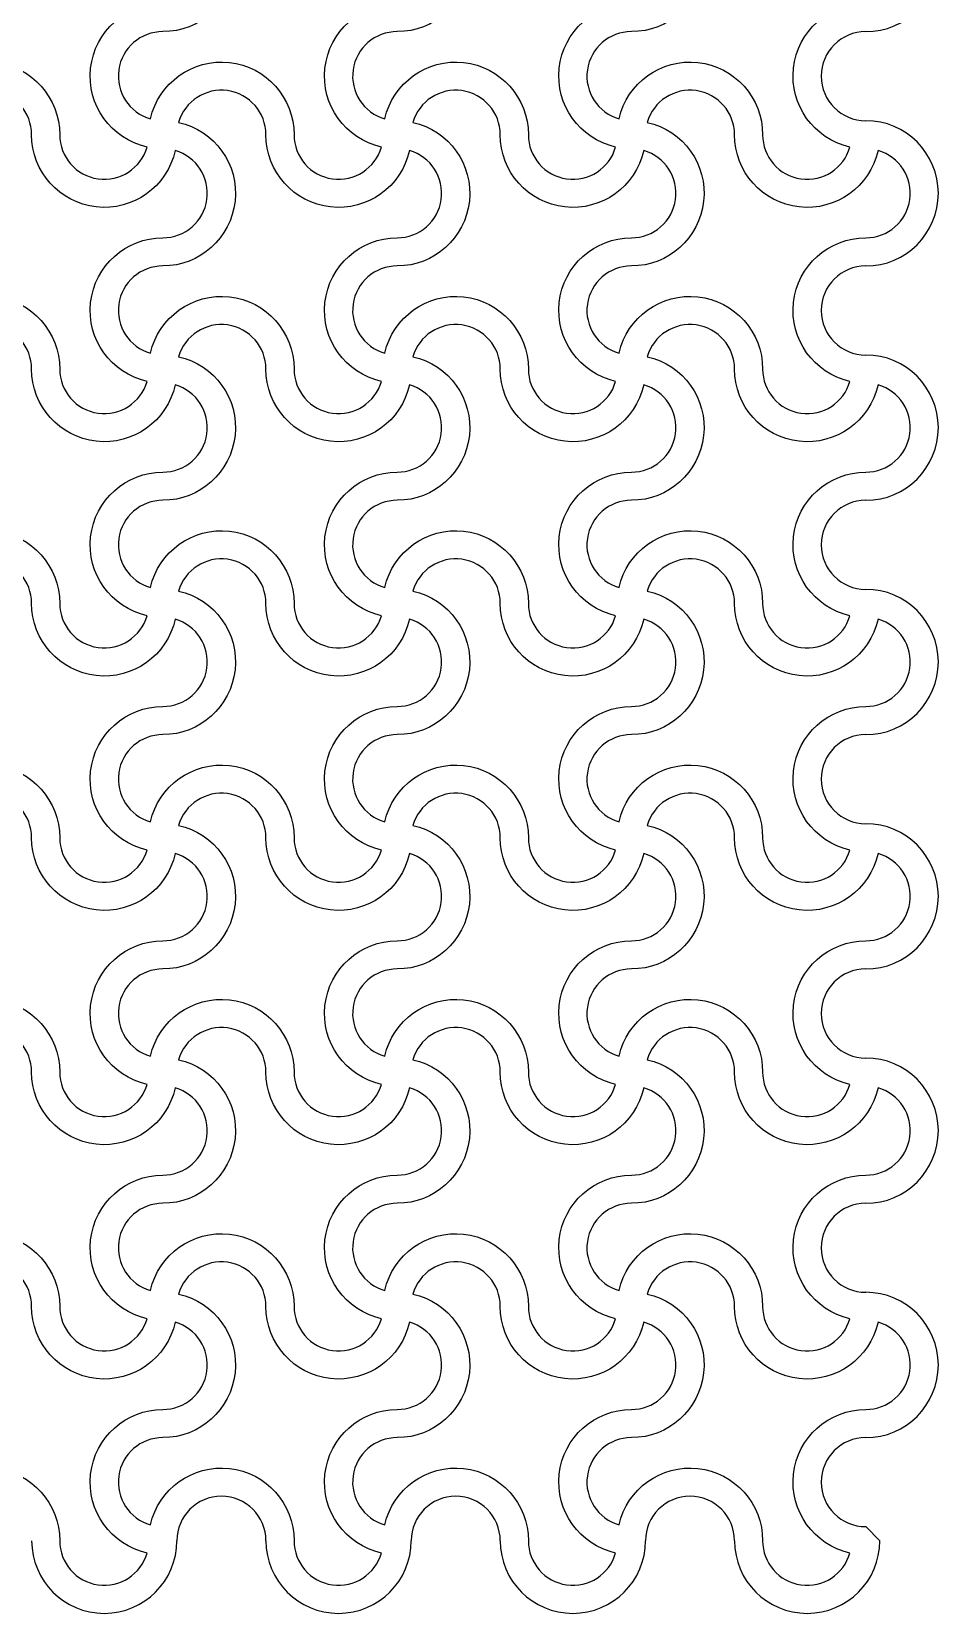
# Model space of a CAD drawing. Header units: millimetres. Extents: x 24 to 345, y 12 to 201.
# Drawn here: x 77.371 to 78.919, y 28.97 to 31.67 of the extents above; entities that cross this region are included whole.
import ezdxf

# ---------------------------------------------------------------- set-up
doc = ezdxf.new("R2010")
doc.units = ezdxf.units.MM
doc.header["$MEASUREMENT"] = 0
doc.layers.add('5th metal (rf+ground)', color=240, linetype='Continuous')

msp = doc.modelspace()

# ---------------------------------------------------------------- linework, layer by layer
at = {"layer": '5th metal (rf+ground)'}
msp.add_line((78.8193, 29.09421), (78.7953, 29.11821), dxfattribs=at)
msp.add_line((78.8193, 29.09421), (78.7953, 29.11821), dxfattribs=at)
for points in [[(77.61633, 31.86724, -0.8959788), (77.3713, 31.89421, 0.8687853), (77.22227, 31.91524, -0.8959788), (77.1953, 31.67021, 0.8687853), (77.17427, 31.52118, -0.8959788), (77.4193, 31.49421, 0.8687853), (77.56833, 31.47318, -0.8959788), (77.5953, 31.71821, 0.8687853)], [(77.61633, 31.86724, -0.8959788), (77.3713, 31.89421, 0.8687853), (77.22227, 31.91524, -0.8959788), (77.1953, 31.67021, 0.8687853), (77.17427, 31.52118, -0.8959788), (77.4193, 31.49421, 0.8687853), (77.56833, 31.47318, -0.8959788), (77.5953, 31.71821, 0.8687853)], [(77.61633, 31.86724, -0.8959788), (77.3713, 31.89421, 0.8687853), (77.22227, 31.91524, -0.8959788), (77.1953, 31.67021, 0.8687853), (77.17427, 31.52118, -0.8959788), (77.4193, 31.49421, 0.8687853), (77.56833, 31.47318, -0.8959788), (77.5953, 31.71821, 0.8687853)], [(77.61633, 31.86724, -0.8959788), (77.3713, 31.89421, 0.8687853), (77.22227, 31.91524, -0.8959788), (77.1953, 31.67021, 0.8687853), (77.17427, 31.52118, -0.8959788), (77.4193, 31.49421, 0.8687853), (77.56833, 31.47318, -0.8959788), (77.5953, 31.71821, 0.8687853)], [(78.01633, 31.86724, -0.8959788), (77.7713, 31.89421, 0.8687853), (77.62227, 31.91524, -0.8959788), (77.5953, 31.67021, 0.8687853), (77.57427, 31.52118, -0.8959788), (77.8193, 31.49421, 0.8687853), (77.96833, 31.47318, -0.8959788), (77.9953, 31.71821, 0.8687853)], [(78.01633, 31.86724, -0.8959788), (77.7713, 31.89421, 0.8687853), (77.62227, 31.91524, -0.8959788), (77.5953, 31.67021, 0.8687853), (77.57427, 31.52118, -0.8959788), (77.8193, 31.49421, 0.8687853), (77.96833, 31.47318, -0.8959788), (77.9953, 31.71821, 0.8687853)], [(78.01633, 31.86724, -0.8959788), (77.7713, 31.89421, 0.8687853), (77.62227, 31.91524, -0.8959788), (77.5953, 31.67021, 0.8687853), (77.57427, 31.52118, -0.8959788), (77.8193, 31.49421, 0.8687853), (77.96833, 31.47318, -0.8959788), (77.9953, 31.71821, 0.8687853)], [(78.01633, 31.86724, -0.8959788), (77.7713, 31.89421, 0.8687853), (77.62227, 31.91524, -0.8959788), (77.5953, 31.67021, 0.8687853), (77.57427, 31.52118, -0.8959788), (77.8193, 31.49421, 0.8687853), (77.96833, 31.47318, -0.8959788), (77.9953, 31.71821, 0.8687853)], [(78.41633, 31.86724, -0.8959788), (78.1713, 31.89421, 0.8687853), (78.02227, 31.91524, -0.8959788), (77.9953, 31.67021, 0.8687853), (77.97427, 31.52118, -0.8959788), (78.2193, 31.49421, 0.8687853), (78.36833, 31.47318, -0.8959788), (78.3953, 31.71821, 0.8687853)], [(78.41633, 31.86724, -0.8959788), (78.1713, 31.89421, 0.8687853), (78.02227, 31.91524, -0.8959788), (77.9953, 31.67021, 0.8687853), (77.97427, 31.52118, -0.8959788), (78.2193, 31.49421, 0.8687853), (78.36833, 31.47318, -0.8959788), (78.3953, 31.71821, 0.8687853)], [(78.41633, 31.86724, -0.8959788), (78.1713, 31.89421, 0.8687853), (78.02227, 31.91524, -0.8959788), (77.9953, 31.67021, 0.8687853), (77.97427, 31.52118, -0.8959788), (78.2193, 31.49421, 0.8687853), (78.36833, 31.47318, -0.8959788), (78.3953, 31.71821, 0.8687853)], [(78.41633, 31.86724, -0.8959788), (78.1713, 31.89421, 0.8687853), (78.02227, 31.91524, -0.8959788), (77.9953, 31.67021, 0.8687853), (77.97427, 31.52118, -0.8959788), (78.2193, 31.49421, 0.8687853), (78.36833, 31.47318, -0.8959788), (78.3953, 31.71821, 0.8687853)], [(78.81633, 31.86724, -0.8959788), (78.5713, 31.89421, 0.8687853), (78.42227, 31.91524, -0.8959788), (78.3953, 31.67021, 0.8687853), (78.37427, 31.52118, -0.8959788), (78.6193, 31.49421, 0.8687853), (78.76833, 31.47318, -0.8959788), (78.7953, 31.71821, 0.8687853)], [(78.81633, 31.86724, -0.8959788), (78.5713, 31.89421, 0.8687853), (78.42227, 31.91524, -0.8959788), (78.3953, 31.67021, 0.8687853), (78.37427, 31.52118, -0.8959788), (78.6193, 31.49421, 0.8687853), (78.76833, 31.47318, -0.8959788), (78.7953, 31.71821, 0.8687853)], [(78.81633, 31.86724, -0.8959788), (78.5713, 31.89421, 0.8687853), (78.42227, 31.91524, -0.8959788), (78.3953, 31.67021, 0.8687853), (78.37427, 31.52118, -0.8959788), (78.6193, 31.49421, 0.8687853), (78.76833, 31.47318, -0.8959788), (78.7953, 31.71821, 0.8687853)], [(78.81633, 31.86724, -0.8959788), (78.5713, 31.89421, 0.8687853), (78.42227, 31.91524, -0.8959788), (78.3953, 31.67021, 0.8687853), (78.37427, 31.52118, -0.8959788), (78.6193, 31.49421, 0.8687853), (78.76833, 31.47318, -0.8959788), (78.7953, 31.71821, 0.8687853)], [(77.61633, 31.46724, -0.8959788), (77.3713, 31.49421, 0.8687853), (77.22227, 31.51524, -0.8959788), (77.1953, 31.27021, 0.8687853), (77.17427, 31.12118, -0.8959788), (77.4193, 31.09421, 0.8687853), (77.56833, 31.07318, -0.8959788), (77.5953, 31.31821, 0.8687853)], [(77.61633, 31.46724, -0.8959788), (77.3713, 31.49421, 0.8687853), (77.22227, 31.51524, -0.8959788), (77.1953, 31.27021, 0.8687853), (77.17427, 31.12118, -0.8959788), (77.4193, 31.09421, 0.8687853), (77.56833, 31.07318, -0.8959788), (77.5953, 31.31821, 0.8687853)], [(77.61633, 31.46724, -0.8959788), (77.3713, 31.49421, 0.8687853), (77.22227, 31.51524, -0.8959788), (77.1953, 31.27021, 0.8687853), (77.17427, 31.12118, -0.8959788), (77.4193, 31.09421, 0.8687853), (77.56833, 31.07318, -0.8959788), (77.5953, 31.31821, 0.8687853)], [(77.61633, 31.46724, -0.8959788), (77.3713, 31.49421, 0.8687853), (77.22227, 31.51524, -0.8959788), (77.1953, 31.27021, 0.8687853), (77.17427, 31.12118, -0.8959788), (77.4193, 31.09421, 0.8687853), (77.56833, 31.07318, -0.8959788), (77.5953, 31.31821, 0.8687853)], [(78.01633, 31.46724, -0.8959788), (77.7713, 31.49421, 0.8687853), (77.62227, 31.51524, -0.8959788), (77.5953, 31.27021, 0.8687853), (77.57427, 31.12118, -0.8959788), (77.8193, 31.09421, 0.8687853), (77.96833, 31.07318, -0.8959788), (77.9953, 31.31821, 0.8687853)], [(78.01633, 31.46724, -0.8959788), (77.7713, 31.49421, 0.8687853), (77.62227, 31.51524, -0.8959788), (77.5953, 31.27021, 0.8687853), (77.57427, 31.12118, -0.8959788), (77.8193, 31.09421, 0.8687853), (77.96833, 31.07318, -0.8959788), (77.9953, 31.31821, 0.8687853)], [(78.01633, 31.46724, -0.8959788), (77.7713, 31.49421, 0.8687853), (77.62227, 31.51524, -0.8959788), (77.5953, 31.27021, 0.8687853), (77.57427, 31.12118, -0.8959788), (77.8193, 31.09421, 0.8687853), (77.96833, 31.07318, -0.8959788), (77.9953, 31.31821, 0.8687853)], [(78.01633, 31.46724, -0.8959788), (77.7713, 31.49421, 0.8687853), (77.62227, 31.51524, -0.8959788), (77.5953, 31.27021, 0.8687853), (77.57427, 31.12118, -0.8959788), (77.8193, 31.09421, 0.8687853), (77.96833, 31.07318, -0.8959788), (77.9953, 31.31821, 0.8687853)], [(78.41633, 31.46724, -0.8959788), (78.1713, 31.49421, 0.8687853), (78.02227, 31.51524, -0.8959788), (77.9953, 31.27021, 0.8687853), (77.97427, 31.12118, -0.8959788), (78.2193, 31.09421, 0.8687853), (78.36833, 31.07318, -0.8959788), (78.3953, 31.31821, 0.8687853)], [(78.41633, 31.46724, -0.8959788), (78.1713, 31.49421, 0.8687853), (78.02227, 31.51524, -0.8959788), (77.9953, 31.27021, 0.8687853), (77.97427, 31.12118, -0.8959788), (78.2193, 31.09421, 0.8687853), (78.36833, 31.07318, -0.8959788), (78.3953, 31.31821, 0.8687853)], [(78.41633, 31.46724, -0.8959788), (78.1713, 31.49421, 0.8687853), (78.02227, 31.51524, -0.8959788), (77.9953, 31.27021, 0.8687853), (77.97427, 31.12118, -0.8959788), (78.2193, 31.09421, 0.8687853), (78.36833, 31.07318, -0.8959788), (78.3953, 31.31821, 0.8687853)], [(78.41633, 31.46724, -0.8959788), (78.1713, 31.49421, 0.8687853), (78.02227, 31.51524, -0.8959788), (77.9953, 31.27021, 0.8687853), (77.97427, 31.12118, -0.8959788), (78.2193, 31.09421, 0.8687853), (78.36833, 31.07318, -0.8959788), (78.3953, 31.31821, 0.8687853)], [(78.81633, 31.46724, -0.8959788), (78.5713, 31.49421, 0.8687853), (78.42227, 31.51524, -0.8959788), (78.3953, 31.27021, 0.8687853), (78.37427, 31.12118, -0.8959788), (78.6193, 31.09421, 0.8687853), (78.76833, 31.07318, -0.8959788), (78.7953, 31.31821, 0.8687853)], [(78.81633, 31.46724, -0.8959788), (78.5713, 31.49421, 0.8687853), (78.42227, 31.51524, -0.8959788), (78.3953, 31.27021, 0.8687853), (78.37427, 31.12118, -0.8959788), (78.6193, 31.09421, 0.8687853), (78.76833, 31.07318, -0.8959788), (78.7953, 31.31821, 0.8687853)], [(78.81633, 31.46724, -0.8959788), (78.5713, 31.49421, 0.8687853), (78.42227, 31.51524, -0.8959788), (78.3953, 31.27021, 0.8687853), (78.37427, 31.12118, -0.8959788), (78.6193, 31.09421, 0.8687853), (78.76833, 31.07318, -0.8959788), (78.7953, 31.31821, 0.8687853)], [(78.81633, 31.46724, -0.8959788), (78.5713, 31.49421, 0.8687853), (78.42227, 31.51524, -0.8959788), (78.3953, 31.27021, 0.8687853), (78.37427, 31.12118, -0.8959788), (78.6193, 31.09421, 0.8687853), (78.76833, 31.07318, -0.8959788), (78.7953, 31.31821, 0.8687853)], [(77.61633, 31.06724, -0.8959788), (77.3713, 31.09421, 0.8687853), (77.22227, 31.11524, -0.8959788), (77.1953, 30.87021, 0.8687853), (77.17427, 30.72118, -0.8959788), (77.4193, 30.69421, 0.8687853), (77.56833, 30.67318, -0.8959788), (77.5953, 30.91821, 0.8687853)], [(77.61633, 31.06724, -0.8959788), (77.3713, 31.09421, 0.8687853), (77.22227, 31.11524, -0.8959788), (77.1953, 30.87021, 0.8687853), (77.17427, 30.72118, -0.8959788), (77.4193, 30.69421, 0.8687853), (77.56833, 30.67318, -0.8959788), (77.5953, 30.91821, 0.8687853)], [(77.61633, 31.06724, -0.8959788), (77.3713, 31.09421, 0.8687853), (77.22227, 31.11524, -0.8959788), (77.1953, 30.87021, 0.8687853), (77.17427, 30.72118, -0.8959788), (77.4193, 30.69421, 0.8687853), (77.56833, 30.67318, -0.8959788), (77.5953, 30.91821, 0.8687853)], [(77.61633, 31.06724, -0.8959788), (77.3713, 31.09421, 0.8687853), (77.22227, 31.11524, -0.8959788), (77.1953, 30.87021, 0.8687853), (77.17427, 30.72118, -0.8959788), (77.4193, 30.69421, 0.8687853), (77.56833, 30.67318, -0.8959788), (77.5953, 30.91821, 0.8687853)], [(78.01633, 31.06724, -0.8959788), (77.7713, 31.09421, 0.8687853), (77.62227, 31.11524, -0.8959788), (77.5953, 30.87021, 0.8687853), (77.57427, 30.72118, -0.8959788), (77.8193, 30.69421, 0.8687853), (77.96833, 30.67318, -0.8959788), (77.9953, 30.91821, 0.8687853)], [(78.01633, 31.06724, -0.8959788), (77.7713, 31.09421, 0.8687853), (77.62227, 31.11524, -0.8959788), (77.5953, 30.87021, 0.8687853), (77.57427, 30.72118, -0.8959788), (77.8193, 30.69421, 0.8687853), (77.96833, 30.67318, -0.8959788), (77.9953, 30.91821, 0.8687853)], [(78.01633, 31.06724, -0.8959788), (77.7713, 31.09421, 0.8687853), (77.62227, 31.11524, -0.8959788), (77.5953, 30.87021, 0.8687853), (77.57427, 30.72118, -0.8959788), (77.8193, 30.69421, 0.8687853), (77.96833, 30.67318, -0.8959788), (77.9953, 30.91821, 0.8687853)], [(78.01633, 31.06724, -0.8959788), (77.7713, 31.09421, 0.8687853), (77.62227, 31.11524, -0.8959788), (77.5953, 30.87021, 0.8687853), (77.57427, 30.72118, -0.8959788), (77.8193, 30.69421, 0.8687853), (77.96833, 30.67318, -0.8959788), (77.9953, 30.91821, 0.8687853)], [(78.41633, 31.06724, -0.8959788), (78.1713, 31.09421, 0.8687853), (78.02227, 31.11524, -0.8959788), (77.9953, 30.87021, 0.8687853), (77.97427, 30.72118, -0.8959788), (78.2193, 30.69421, 0.8687853), (78.36833, 30.67318, -0.8959788), (78.3953, 30.91821, 0.8687853)], [(78.41633, 31.06724, -0.8959788), (78.1713, 31.09421, 0.8687853), (78.02227, 31.11524, -0.8959788), (77.9953, 30.87021, 0.8687853), (77.97427, 30.72118, -0.8959788), (78.2193, 30.69421, 0.8687853), (78.36833, 30.67318, -0.8959788), (78.3953, 30.91821, 0.8687853)], [(78.41633, 31.06724, -0.8959788), (78.1713, 31.09421, 0.8687853), (78.02227, 31.11524, -0.8959788), (77.9953, 30.87021, 0.8687853), (77.97427, 30.72118, -0.8959788), (78.2193, 30.69421, 0.8687853), (78.36833, 30.67318, -0.8959788), (78.3953, 30.91821, 0.8687853)], [(78.41633, 31.06724, -0.8959788), (78.1713, 31.09421, 0.8687853), (78.02227, 31.11524, -0.8959788), (77.9953, 30.87021, 0.8687853), (77.97427, 30.72118, -0.8959788), (78.2193, 30.69421, 0.8687853), (78.36833, 30.67318, -0.8959788), (78.3953, 30.91821, 0.8687853)], [(78.81633, 31.06724, -0.8959788), (78.5713, 31.09421, 0.8687853), (78.42227, 31.11524, -0.8959788), (78.3953, 30.87021, 0.8687853), (78.37427, 30.72118, -0.8959788), (78.6193, 30.69421, 0.8687853), (78.76833, 30.67318, -0.8959788), (78.7953, 30.91821, 0.8687853)], [(78.81633, 31.06724, -0.8959788), (78.5713, 31.09421, 0.8687853), (78.42227, 31.11524, -0.8959788), (78.3953, 30.87021, 0.8687853), (78.37427, 30.72118, -0.8959788), (78.6193, 30.69421, 0.8687853), (78.76833, 30.67318, -0.8959788), (78.7953, 30.91821, 0.8687853)], [(78.81633, 31.06724, -0.8959788), (78.5713, 31.09421, 0.8687853), (78.42227, 31.11524, -0.8959788), (78.3953, 30.87021, 0.8687853), (78.37427, 30.72118, -0.8959788), (78.6193, 30.69421, 0.8687853), (78.76833, 30.67318, -0.8959788), (78.7953, 30.91821, 0.8687853)], [(78.81633, 31.06724, -0.8959788), (78.5713, 31.09421, 0.8687853), (78.42227, 31.11524, -0.8959788), (78.3953, 30.87021, 0.8687853), (78.37427, 30.72118, -0.8959788), (78.6193, 30.69421, 0.8687853), (78.76833, 30.67318, -0.8959788), (78.7953, 30.91821, 0.8687853)], [(77.61633, 30.66724, -0.8959788), (77.3713, 30.69421, 0.8687853), (77.22227, 30.71524, -0.8959788), (77.1953, 30.47021, 0.8687853), (77.17427, 30.32118, -0.8959788), (77.4193, 30.29421, 0.8687853), (77.56833, 30.27318, -0.8959788), (77.5953, 30.51821, 0.8687853)], [(77.61633, 30.66724, -0.8959788), (77.3713, 30.69421, 0.8687853), (77.22227, 30.71524, -0.8959788), (77.1953, 30.47021, 0.8687853), (77.17427, 30.32118, -0.8959788), (77.4193, 30.29421, 0.8687853), (77.56833, 30.27318, -0.8959788), (77.5953, 30.51821, 0.8687853)], [(77.61633, 30.66724, -0.8959788), (77.3713, 30.69421, 0.8687853), (77.22227, 30.71524, -0.8959788), (77.1953, 30.47021, 0.8687853), (77.17427, 30.32118, -0.8959788), (77.4193, 30.29421, 0.8687853), (77.56833, 30.27318, -0.8959788), (77.5953, 30.51821, 0.8687853)], [(77.61633, 30.66724, -0.8959788), (77.3713, 30.69421, 0.8687853), (77.22227, 30.71524, -0.8959788), (77.1953, 30.47021, 0.8687853), (77.17427, 30.32118, -0.8959788), (77.4193, 30.29421, 0.8687853), (77.56833, 30.27318, -0.8959788), (77.5953, 30.51821, 0.8687853)], [(78.01633, 30.66724, -0.8959788), (77.7713, 30.69421, 0.8687853), (77.62227, 30.71524, -0.8959788), (77.5953, 30.47021, 0.8687853), (77.57427, 30.32118, -0.8959788), (77.8193, 30.29421, 0.8687853), (77.96833, 30.27318, -0.8959788), (77.9953, 30.51821, 0.8687853)], [(78.01633, 30.66724, -0.8959788), (77.7713, 30.69421, 0.8687853), (77.62227, 30.71524, -0.8959788), (77.5953, 30.47021, 0.8687853), (77.57427, 30.32118, -0.8959788), (77.8193, 30.29421, 0.8687853), (77.96833, 30.27318, -0.8959788), (77.9953, 30.51821, 0.8687853)], [(78.01633, 30.66724, -0.8959788), (77.7713, 30.69421, 0.8687853), (77.62227, 30.71524, -0.8959788), (77.5953, 30.47021, 0.8687853), (77.57427, 30.32118, -0.8959788), (77.8193, 30.29421, 0.8687853), (77.96833, 30.27318, -0.8959788), (77.9953, 30.51821, 0.8687853)], [(78.01633, 30.66724, -0.8959788), (77.7713, 30.69421, 0.8687853), (77.62227, 30.71524, -0.8959788), (77.5953, 30.47021, 0.8687853), (77.57427, 30.32118, -0.8959788), (77.8193, 30.29421, 0.8687853), (77.96833, 30.27318, -0.8959788), (77.9953, 30.51821, 0.8687853)], [(78.41633, 30.66724, -0.8959788), (78.1713, 30.69421, 0.8687853), (78.02227, 30.71524, -0.8959788), (77.9953, 30.47021, 0.8687853), (77.97427, 30.32118, -0.8959788), (78.2193, 30.29421, 0.8687853), (78.36833, 30.27318, -0.8959788), (78.3953, 30.51821, 0.8687853)], [(78.41633, 30.66724, -0.8959788), (78.1713, 30.69421, 0.8687853), (78.02227, 30.71524, -0.8959788), (77.9953, 30.47021, 0.8687853), (77.97427, 30.32118, -0.8959788), (78.2193, 30.29421, 0.8687853), (78.36833, 30.27318, -0.8959788), (78.3953, 30.51821, 0.8687853)], [(78.41633, 30.66724, -0.8959788), (78.1713, 30.69421, 0.8687853), (78.02227, 30.71524, -0.8959788), (77.9953, 30.47021, 0.8687853), (77.97427, 30.32118, -0.8959788), (78.2193, 30.29421, 0.8687853), (78.36833, 30.27318, -0.8959788), (78.3953, 30.51821, 0.8687853)], [(78.41633, 30.66724, -0.8959788), (78.1713, 30.69421, 0.8687853), (78.02227, 30.71524, -0.8959788), (77.9953, 30.47021, 0.8687853), (77.97427, 30.32118, -0.8959788), (78.2193, 30.29421, 0.8687853), (78.36833, 30.27318, -0.8959788), (78.3953, 30.51821, 0.8687853)], [(78.81633, 30.66724, -0.8959788), (78.5713, 30.69421, 0.8687853), (78.42227, 30.71524, -0.8959788), (78.3953, 30.47021, 0.8687853), (78.37427, 30.32118, -0.8959788), (78.6193, 30.29421, 0.8687853), (78.76833, 30.27318, -0.8959788), (78.7953, 30.51821, 0.8687853)], [(78.81633, 30.66724, -0.8959788), (78.5713, 30.69421, 0.8687853), (78.42227, 30.71524, -0.8959788), (78.3953, 30.47021, 0.8687853), (78.37427, 30.32118, -0.8959788), (78.6193, 30.29421, 0.8687853), (78.76833, 30.27318, -0.8959788), (78.7953, 30.51821, 0.8687853)], [(78.81633, 30.66724, -0.8959788), (78.5713, 30.69421, 0.8687853), (78.42227, 30.71524, -0.8959788), (78.3953, 30.47021, 0.8687853), (78.37427, 30.32118, -0.8959788), (78.6193, 30.29421, 0.8687853), (78.76833, 30.27318, -0.8959788), (78.7953, 30.51821, 0.8687853)], [(78.81633, 30.66724, -0.8959788), (78.5713, 30.69421, 0.8687853), (78.42227, 30.71524, -0.8959788), (78.3953, 30.47021, 0.8687853), (78.37427, 30.32118, -0.8959788), (78.6193, 30.29421, 0.8687853), (78.76833, 30.27318, -0.8959788), (78.7953, 30.51821, 0.8687853)], [(77.61633, 30.26724, -0.8959788), (77.3713, 30.29421, 0.8687853), (77.22227, 30.31524, -0.8959788), (77.1953, 30.07021, 0.8687853), (77.17427, 29.92118, -0.8959788), (77.4193, 29.89421, 0.8687853), (77.56833, 29.87318, -0.8959788), (77.5953, 30.11821, 0.8687853)], [(77.61633, 30.26724, -0.8959788), (77.3713, 30.29421, 0.8687853), (77.22227, 30.31524, -0.8959788), (77.1953, 30.07021, 0.8687853), (77.17427, 29.92118, -0.8959788), (77.4193, 29.89421, 0.8687853), (77.56833, 29.87318, -0.8959788), (77.5953, 30.11821, 0.8687853)], [(77.61633, 30.26724, -0.8959788), (77.3713, 30.29421, 0.8687853), (77.22227, 30.31524, -0.8959788), (77.1953, 30.07021, 0.8687853), (77.17427, 29.92118, -0.8959788), (77.4193, 29.89421, 0.8687853), (77.56833, 29.87318, -0.8959788), (77.5953, 30.11821, 0.8687853)], [(77.61633, 30.26724, -0.8959788), (77.3713, 30.29421, 0.8687853), (77.22227, 30.31524, -0.8959788), (77.1953, 30.07021, 0.8687853), (77.17427, 29.92118, -0.8959788), (77.4193, 29.89421, 0.8687853), (77.56833, 29.87318, -0.8959788), (77.5953, 30.11821, 0.8687853)], [(78.01633, 30.26724, -0.8959788), (77.7713, 30.29421, 0.8687853), (77.62227, 30.31524, -0.8959788), (77.5953, 30.07021, 0.8687853), (77.57427, 29.92118, -0.8959788), (77.8193, 29.89421, 0.8687853), (77.96833, 29.87318, -0.8959788), (77.9953, 30.11821, 0.8687853)], [(78.01633, 30.26724, -0.8959788), (77.7713, 30.29421, 0.8687853), (77.62227, 30.31524, -0.8959788), (77.5953, 30.07021, 0.8687853), (77.57427, 29.92118, -0.8959788), (77.8193, 29.89421, 0.8687853), (77.96833, 29.87318, -0.8959788), (77.9953, 30.11821, 0.8687853)], [(78.01633, 30.26724, -0.8959788), (77.7713, 30.29421, 0.8687853), (77.62227, 30.31524, -0.8959788), (77.5953, 30.07021, 0.8687853), (77.57427, 29.92118, -0.8959788), (77.8193, 29.89421, 0.8687853), (77.96833, 29.87318, -0.8959788), (77.9953, 30.11821, 0.8687853)], [(78.01633, 30.26724, -0.8959788), (77.7713, 30.29421, 0.8687853), (77.62227, 30.31524, -0.8959788), (77.5953, 30.07021, 0.8687853), (77.57427, 29.92118, -0.8959788), (77.8193, 29.89421, 0.8687853), (77.96833, 29.87318, -0.8959788), (77.9953, 30.11821, 0.8687853)], [(78.41633, 30.26724, -0.8959788), (78.1713, 30.29421, 0.8687853), (78.02227, 30.31524, -0.8959788), (77.9953, 30.07021, 0.8687853), (77.97427, 29.92118, -0.8959788), (78.2193, 29.89421, 0.8687853), (78.36833, 29.87318, -0.8959788), (78.3953, 30.11821, 0.8687853)], [(78.41633, 30.26724, -0.8959788), (78.1713, 30.29421, 0.8687853), (78.02227, 30.31524, -0.8959788), (77.9953, 30.07021, 0.8687853), (77.97427, 29.92118, -0.8959788), (78.2193, 29.89421, 0.8687853), (78.36833, 29.87318, -0.8959788), (78.3953, 30.11821, 0.8687853)], [(78.41633, 30.26724, -0.8959788), (78.1713, 30.29421, 0.8687853), (78.02227, 30.31524, -0.8959788), (77.9953, 30.07021, 0.8687853), (77.97427, 29.92118, -0.8959788), (78.2193, 29.89421, 0.8687853), (78.36833, 29.87318, -0.8959788), (78.3953, 30.11821, 0.8687853)], [(78.41633, 30.26724, -0.8959788), (78.1713, 30.29421, 0.8687853), (78.02227, 30.31524, -0.8959788), (77.9953, 30.07021, 0.8687853), (77.97427, 29.92118, -0.8959788), (78.2193, 29.89421, 0.8687853), (78.36833, 29.87318, -0.8959788), (78.3953, 30.11821, 0.8687853)], [(78.81633, 30.26724, -0.8959788), (78.5713, 30.29421, 0.8687853), (78.42227, 30.31524, -0.8959788), (78.3953, 30.07021, 0.8687853), (78.37427, 29.92118, -0.8959788), (78.6193, 29.89421, 0.8687853), (78.76833, 29.87318, -0.8959788), (78.7953, 30.11821, 0.8687853)], [(78.81633, 30.26724, -0.8959788), (78.5713, 30.29421, 0.8687853), (78.42227, 30.31524, -0.8959788), (78.3953, 30.07021, 0.8687853), (78.37427, 29.92118, -0.8959788), (78.6193, 29.89421, 0.8687853), (78.76833, 29.87318, -0.8959788), (78.7953, 30.11821, 0.8687853)], [(78.81633, 30.26724, -0.8959788), (78.5713, 30.29421, 0.8687853), (78.42227, 30.31524, -0.8959788), (78.3953, 30.07021, 0.8687853), (78.37427, 29.92118, -0.8959788), (78.6193, 29.89421, 0.8687853), (78.76833, 29.87318, -0.8959788), (78.7953, 30.11821, 0.8687853)], [(78.81633, 30.26724, -0.8959788), (78.5713, 30.29421, 0.8687853), (78.42227, 30.31524, -0.8959788), (78.3953, 30.07021, 0.8687853), (78.37427, 29.92118, -0.8959788), (78.6193, 29.89421, 0.8687853), (78.76833, 29.87318, -0.8959788), (78.7953, 30.11821, 0.8687853)], [(77.61633, 29.86724, -0.8959788), (77.3713, 29.89421, 0.8687853), (77.22227, 29.91524, -0.8959788), (77.1953, 29.67021, 0.8687853), (77.17427, 29.52118, -0.8959788), (77.4193, 29.49421, 0.8687853), (77.56833, 29.47318, -0.8959788), (77.5953, 29.71821, 0.8687853)], [(77.61633, 29.86724, -0.8959788), (77.3713, 29.89421, 0.8687853), (77.22227, 29.91524, -0.8959788), (77.1953, 29.67021, 0.8687853), (77.17427, 29.52118, -0.8959788), (77.4193, 29.49421, 0.8687853), (77.56833, 29.47318, -0.8959788), (77.5953, 29.71821, 0.8687853)], [(77.61633, 29.86724, -0.8959788), (77.3713, 29.89421, 0.8687853), (77.22227, 29.91524, -0.8959788), (77.1953, 29.67021, 0.8687853), (77.17427, 29.52118, -0.8959788), (77.4193, 29.49421, 0.8687853), (77.56833, 29.47318, -0.8959788), (77.5953, 29.71821, 0.8687853)], [(77.61633, 29.86724, -0.8959788), (77.3713, 29.89421, 0.8687853), (77.22227, 29.91524, -0.8959788), (77.1953, 29.67021, 0.8687853), (77.17427, 29.52118, -0.8959788), (77.4193, 29.49421, 0.8687853), (77.56833, 29.47318, -0.8959788), (77.5953, 29.71821, 0.8687853)], [(78.01633, 29.86724, -0.8959788), (77.7713, 29.89421, 0.8687853), (77.62227, 29.91524, -0.8959788), (77.5953, 29.67021, 0.8687853), (77.57427, 29.52118, -0.8959788), (77.8193, 29.49421, 0.8687853), (77.96833, 29.47318, -0.8959788), (77.9953, 29.71821, 0.8687853)], [(78.01633, 29.86724, -0.8959788), (77.7713, 29.89421, 0.8687853), (77.62227, 29.91524, -0.8959788), (77.5953, 29.67021, 0.8687853), (77.57427, 29.52118, -0.8959788), (77.8193, 29.49421, 0.8687853), (77.96833, 29.47318, -0.8959788), (77.9953, 29.71821, 0.8687853)], [(78.01633, 29.86724, -0.8959788), (77.7713, 29.89421, 0.8687853), (77.62227, 29.91524, -0.8959788), (77.5953, 29.67021, 0.8687853), (77.57427, 29.52118, -0.8959788), (77.8193, 29.49421, 0.8687853), (77.96833, 29.47318, -0.8959788), (77.9953, 29.71821, 0.8687853)], [(78.01633, 29.86724, -0.8959788), (77.7713, 29.89421, 0.8687853), (77.62227, 29.91524, -0.8959788), (77.5953, 29.67021, 0.8687853), (77.57427, 29.52118, -0.8959788), (77.8193, 29.49421, 0.8687853), (77.96833, 29.47318, -0.8959788), (77.9953, 29.71821, 0.8687853)], [(78.41633, 29.86724, -0.8959788), (78.1713, 29.89421, 0.8687853), (78.02227, 29.91524, -0.8959788), (77.9953, 29.67021, 0.8687853), (77.97427, 29.52118, -0.8959788), (78.2193, 29.49421, 0.8687853), (78.36833, 29.47318, -0.8959788), (78.3953, 29.71821, 0.8687853)], [(78.41633, 29.86724, -0.8959788), (78.1713, 29.89421, 0.8687853), (78.02227, 29.91524, -0.8959788), (77.9953, 29.67021, 0.8687853), (77.97427, 29.52118, -0.8959788), (78.2193, 29.49421, 0.8687853), (78.36833, 29.47318, -0.8959788), (78.3953, 29.71821, 0.8687853)], [(78.41633, 29.86724, -0.8959788), (78.1713, 29.89421, 0.8687853), (78.02227, 29.91524, -0.8959788), (77.9953, 29.67021, 0.8687853), (77.97427, 29.52118, -0.8959788), (78.2193, 29.49421, 0.8687853), (78.36833, 29.47318, -0.8959788), (78.3953, 29.71821, 0.8687853)], [(78.41633, 29.86724, -0.8959788), (78.1713, 29.89421, 0.8687853), (78.02227, 29.91524, -0.8959788), (77.9953, 29.67021, 0.8687853), (77.97427, 29.52118, -0.8959788), (78.2193, 29.49421, 0.8687853), (78.36833, 29.47318, -0.8959788), (78.3953, 29.71821, 0.8687853)], [(78.81633, 29.86724, -0.8959788), (78.5713, 29.89421, 0.8687853), (78.42227, 29.91524, -0.8959788), (78.3953, 29.67021, 0.8687853), (78.37427, 29.52118, -0.8959788), (78.6193, 29.49421, 0.8687853), (78.76833, 29.47318, -0.8959788), (78.7953, 29.71821, 0.8687853)], [(78.81633, 29.86724, -0.8959788), (78.5713, 29.89421, 0.8687853), (78.42227, 29.91524, -0.8959788), (78.3953, 29.67021, 0.8687853), (78.37427, 29.52118, -0.8959788), (78.6193, 29.49421, 0.8687853), (78.76833, 29.47318, -0.8959788), (78.7953, 29.71821, 0.8687853)], [(78.81633, 29.86724, -0.8959788), (78.5713, 29.89421, 0.8687853), (78.42227, 29.91524, -0.8959788), (78.3953, 29.67021, 0.8687853), (78.37427, 29.52118, -0.8959788), (78.6193, 29.49421, 0.8687853), (78.76833, 29.47318, -0.8959788), (78.7953, 29.71821, 0.8687853)], [(78.81633, 29.86724, -0.8959788), (78.5713, 29.89421, 0.8687853), (78.42227, 29.91524, -0.8959788), (78.3953, 29.67021, 0.8687853), (78.37427, 29.52118, -0.8959788), (78.6193, 29.49421, 0.8687853), (78.76833, 29.47318, -0.8959788), (78.7953, 29.71821, 0.8687853)], [(77.61633, 29.46724, -0.8959788), (77.3713, 29.49421, 0.8687853), (77.22227, 29.51524, -0.8959788), (77.1953, 29.27021, 0.8687853), (77.17427, 29.12118, -0.8959788), (77.4193, 29.09421, 0.8687853), (77.56833, 29.07318, -0.8959788), (77.5953, 29.31821, 0.8687853)], [(77.61633, 29.46724, -0.8959788), (77.3713, 29.49421, 0.8687853), (77.22227, 29.51524, -0.8959788), (77.1953, 29.27021, 0.8687853), (77.17427, 29.12118, -0.8959788), (77.4193, 29.09421, 0.8687853), (77.56833, 29.07318, -0.8959788), (77.5953, 29.31821, 0.8687853)], [(77.61633, 29.46724, -0.8959788), (77.3713, 29.49421, 0.8687853), (77.22227, 29.51524, -0.8959788), (77.1953, 29.27021, 0.8687853), (77.17427, 29.12118, -0.8959788), (77.4193, 29.09421, 0.8687853), (77.56833, 29.07318, -0.8959788), (77.5953, 29.31821, 0.8687853)], [(77.61633, 29.46724, -0.8959788), (77.3713, 29.49421, 0.8687853), (77.22227, 29.51524, -0.8959788), (77.1953, 29.27021, 0.8687853), (77.17427, 29.12118, -0.8959788), (77.4193, 29.09421, 0.8687853), (77.56833, 29.07318, -0.8959788), (77.5953, 29.31821, 0.8687853)], [(78.01633, 29.46724, -0.8959788), (77.7713, 29.49421, 0.8687853), (77.62227, 29.51524, -0.8959788), (77.5953, 29.27021, 0.8687853), (77.57427, 29.12118, -0.8959788), (77.8193, 29.09421, 0.8687853), (77.96833, 29.07318, -0.8959788), (77.9953, 29.31821, 0.8687853)], [(78.01633, 29.46724, -0.8959788), (77.7713, 29.49421, 0.8687853), (77.62227, 29.51524, -0.8959788), (77.5953, 29.27021, 0.8687853), (77.57427, 29.12118, -0.8959788), (77.8193, 29.09421, 0.8687853), (77.96833, 29.07318, -0.8959788), (77.9953, 29.31821, 0.8687853)], [(78.01633, 29.46724, -0.8959788), (77.7713, 29.49421, 0.8687853), (77.62227, 29.51524, -0.8959788), (77.5953, 29.27021, 0.8687853), (77.57427, 29.12118, -0.8959788), (77.8193, 29.09421, 0.8687853), (77.96833, 29.07318, -0.8959788), (77.9953, 29.31821, 0.8687853)], [(78.01633, 29.46724, -0.8959788), (77.7713, 29.49421, 0.8687853), (77.62227, 29.51524, -0.8959788), (77.5953, 29.27021, 0.8687853), (77.57427, 29.12118, -0.8959788), (77.8193, 29.09421, 0.8687853), (77.96833, 29.07318, -0.8959788), (77.9953, 29.31821, 0.8687853)], [(78.41633, 29.46724, -0.8959788), (78.1713, 29.49421, 0.8687853), (78.02227, 29.51524, -0.8959788), (77.9953, 29.27021, 0.8687853), (77.97427, 29.12118, -0.8959788), (78.2193, 29.09421, 0.8687853), (78.36833, 29.07318, -0.8959788), (78.3953, 29.31821, 0.8687853)], [(78.41633, 29.46724, -0.8959788), (78.1713, 29.49421, 0.8687853), (78.02227, 29.51524, -0.8959788), (77.9953, 29.27021, 0.8687853), (77.97427, 29.12118, -0.8959788), (78.2193, 29.09421, 0.8687853), (78.36833, 29.07318, -0.8959788), (78.3953, 29.31821, 0.8687853)], [(78.41633, 29.46724, -0.8959788), (78.1713, 29.49421, 0.8687853), (78.02227, 29.51524, -0.8959788), (77.9953, 29.27021, 0.8687853), (77.97427, 29.12118, -0.8959788), (78.2193, 29.09421, 0.8687853), (78.36833, 29.07318, -0.8959788), (78.3953, 29.31821, 0.8687853)], [(78.41633, 29.46724, -0.8959788), (78.1713, 29.49421, 0.8687853), (78.02227, 29.51524, -0.8959788), (77.9953, 29.27021, 0.8687853), (77.97427, 29.12118, -0.8959788), (78.2193, 29.09421, 0.8687853), (78.36833, 29.07318, -0.8959788), (78.3953, 29.31821, 0.8687853)], [(78.81633, 29.46724, -0.8959788), (78.5713, 29.49421, 0.8687853), (78.42227, 29.51524, -0.8959788), (78.3953, 29.27021, 0.8687853), (78.37427, 29.12118, -0.8959788), (78.6193, 29.09421, 0.8687853), (78.76833, 29.07318, -0.8959788), (78.7953, 29.31821, 0.8687853)], [(78.81633, 29.46724, -0.8959788), (78.5713, 29.49421, 0.8687853), (78.42227, 29.51524, -0.8959788), (78.3953, 29.27021, 0.8687853), (78.37427, 29.12118, -0.8959788), (78.6193, 29.09421, 0.8687853), (78.76833, 29.07318, -0.8959788), (78.7953, 29.31821, 0.8687853)], [(78.81633, 29.46724, -0.8959788), (78.5713, 29.49421, 0.8687853), (78.42227, 29.51524, -0.8959788), (78.3953, 29.27021, 0.8687853), (78.37427, 29.12118, -0.8959788), (78.6193, 29.09421, 0.8687853), (78.76833, 29.07318, -0.8959788), (78.7953, 29.31821, 0.8687853)], [(78.81633, 29.46724, -0.8959788), (78.5713, 29.49421, 0.8687853), (78.42227, 29.51524, -0.8959788), (78.3953, 29.27021, 0.8687853), (78.37427, 29.12118, -0.8959788), (78.6193, 29.09421, 0.8687853), (78.76833, 29.07318, -0.8959788), (78.7953, 29.31821, 0.8687853)]]:
    msp.add_lwpolyline(points, format="xyb", close=True, dxfattribs=at)
for centre, radius, start, end in [((78.7953, 31.79421), 0.124, 270, 90), ((78.7953, 31.79421), 0.124, 270, 90), ((78.7953, 31.59421), 0.076, 90, 270), ((78.7953, 31.59421), 0.076, 90, 270), ((78.7953, 31.59421), 0.076, 90, 270), ((78.7953, 31.59421), 0.076, 90, 270), ((78.7953, 31.39421), 0.124, 270, 90), ((78.7953, 31.39421), 0.124, 270, 90), ((78.7953, 31.19421), 0.076, 90, 270), ((78.7953, 31.19421), 0.076, 90, 270), ((78.7953, 31.19421), 0.076, 90, 270), ((78.7953, 31.19421), 0.076, 90, 270), ((78.7953, 30.99421), 0.124, 270, 90), ((78.7953, 30.99421), 0.124, 270, 90), ((78.7953, 30.79421), 0.076, 90, 270), ((78.7953, 30.79421), 0.076, 90, 270), ((78.7953, 30.79421), 0.076, 90, 270), ((78.7953, 30.79421), 0.076, 90, 270), ((78.7953, 30.59421), 0.124, 270, 90), ((78.7953, 30.59421), 0.124, 270, 90), ((78.7953, 30.39421), 0.076, 90, 270), ((78.7953, 30.39421), 0.076, 90, 270), ((78.7953, 30.39421), 0.076, 90, 270), ((78.7953, 30.39421), 0.076, 90, 270), ((78.7953, 30.19421), 0.124, 270, 90), ((78.7953, 30.19421), 0.124, 270, 90), ((78.7953, 29.99421), 0.076, 90, 270), ((78.7953, 29.99421), 0.076, 90, 270), ((78.7953, 29.99421), 0.076, 90, 270), ((78.7953, 29.99421), 0.076, 90, 270), ((78.7953, 29.79421), 0.124, 270, 90), ((78.7953, 29.79421), 0.124, 270, 90), ((78.7953, 29.59421), 0.076, 90, 270), ((78.7953, 29.59421), 0.076, 90, 270), ((78.7953, 29.59421), 0.076, 90, 270), ((78.7953, 29.59421), 0.076, 90, 270), ((78.7953, 29.39421), 0.124, 270, 90), ((78.7953, 29.39421), 0.124, 270, 90), ((78.7953, 29.19421), 0.076, 90, 270), ((78.7953, 29.19421), 0.076, 90, 270), ((78.7953, 29.19421), 0.076, 90, 270), ((78.7953, 29.19421), 0.076, 90, 270), ((77.6953, 29.09421), 0.076, 0, 180), ((77.6953, 29.09421), 0.076, 0, 180), ((77.6953, 29.09421), 0.076, 0, 180), ((77.6953, 29.09421), 0.076, 0, 180), ((78.0953, 29.09421), 0.076, 0, 180), ((78.0953, 29.09421), 0.076, 0, 180), ((78.0953, 29.09421), 0.076, 0, 180), ((78.0953, 29.09421), 0.076, 0, 180), ((78.4953, 29.09421), 0.076, 0, 180), ((78.4953, 29.09421), 0.076, 0, 180), ((78.4953, 29.09421), 0.076, 0, 180), ((78.4953, 29.09421), 0.076, 0, 180), ((77.4953, 29.09421), 0.124, 180, 0), ((77.4953, 29.09421), 0.124, 180, 0), ((77.4953, 29.09421), 0.124, 180, 0), ((77.4953, 29.09421), 0.124, 180, 0), ((77.8953, 29.09421), 0.124, 180, 0), ((77.8953, 29.09421), 0.124, 180, 0), ((77.8953, 29.09421), 0.124, 180, 0), ((77.8953, 29.09421), 0.124, 180, 0), ((78.2953, 29.09421), 0.124, 180, 0), ((78.2953, 29.09421), 0.124, 180, 0), ((78.2953, 29.09421), 0.124, 180, 0), ((78.2953, 29.09421), 0.124, 180, 0), ((78.6953, 29.09421), 0.124, 180, 0), ((78.6953, 29.09421), 0.124, 180, 0), ((78.6953, 29.09421), 0.124, 180, 0), ((78.6953, 29.09421), 0.124, 180, 0)]:
    msp.add_arc(centre, radius, start, end, dxfattribs=at)

doc.saveas('drawing.dxf')
